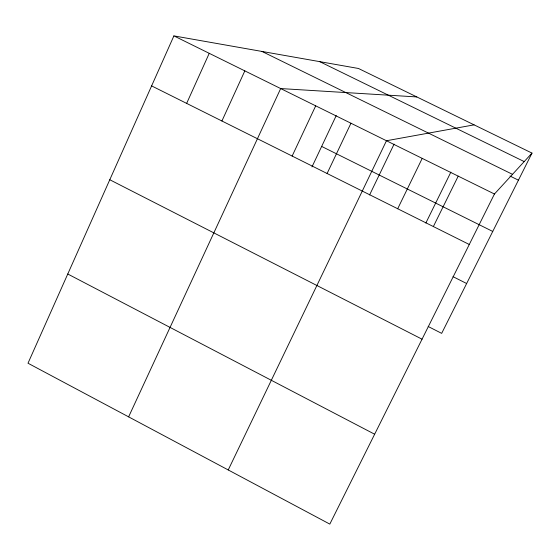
<?xml version="1.0" encoding="UTF-8"?>
<svg xmlns="http://www.w3.org/2000/svg" width="560" height="560" viewBox="0 0 560 560"><rect width="100%" height="100%" fill="white"/><g stroke="black" fill="none" stroke-linecap="round" stroke-linejoin="round"><path stroke-width="0.84" d="M173.901 35.896L28 363.223L329.819 524.104L494.452 194.012L532 153.097L358.47 68.481L173.901 35.896L494.452 194.012M186.648 103.383L209.244 53.326M221.921 120.995L244.832 70.882M128.625 416.857L280.672 88.564L416.822 96.936M292.145 156.058L315.7 105.84M311.983 166.915L336.224 115.577M327.096 173.502L350.959 123.228M228.235 469.952L386.463 140.742L474.096 124.859M369.6 194.936L394.086 144.116M397.698 208.754L422.212 158.375M425.859 223.027L450.87 172.123M433.363 226.562L458.213 176.134M532 153.097L441.672 333.368L428.183 326.494M319.725 61.642L524.209 161.588M261.996 51.45L512.512 174.335M509.95 176.015L518.434 180.173M321.657 146.426L492.744 231.441M151.613 85.897L469.28 244.489M453.033 276.668L466.648 283.521M109.781 179.746L422.051 339.185M67.767 274.008L374.647 434.224"/></g></svg>
